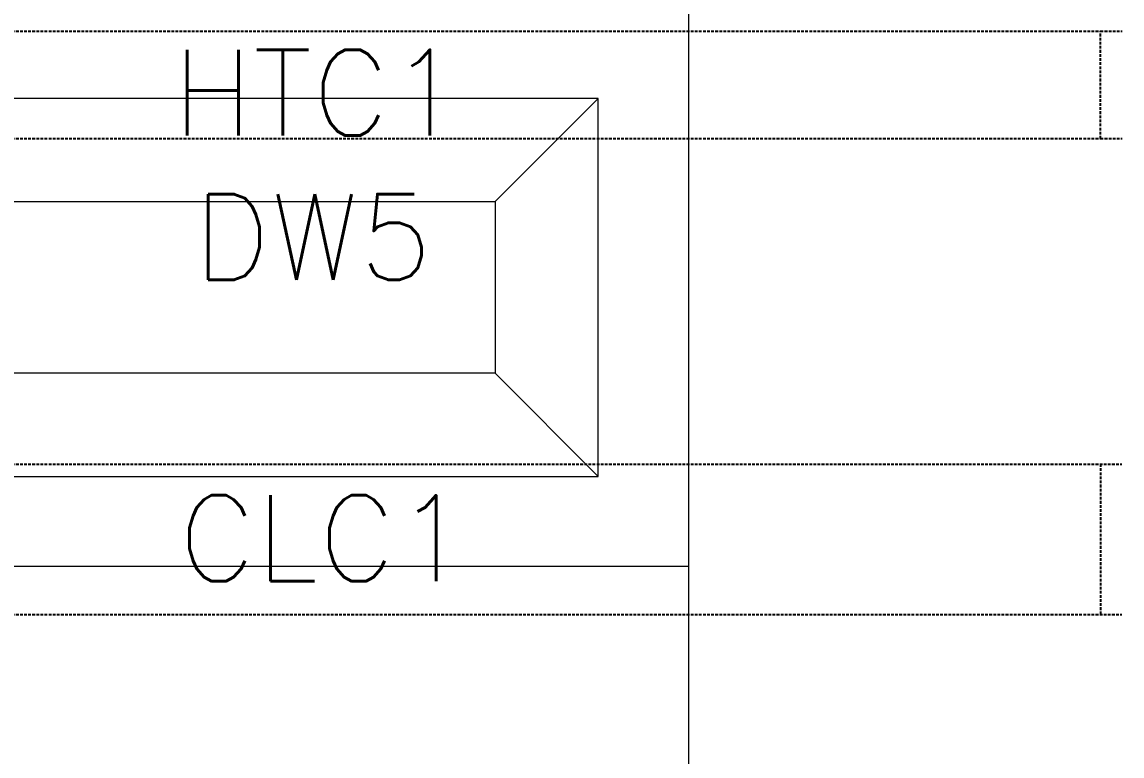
# Model space of a CAD drawing. Extents: x -32000 to 416743, y -254124 to 144214.
# Drawn here: x 13448 to 16010, y 48509 to 50218 of the extents above; entities that cross this region are included whole.
import ezdxf

# ---------------------------------------------------------------- set-up
doc = ezdxf.new("R2010")
doc.units = 0
doc.header["$LTSCALE"] = 10
doc.linetypes.add('XFM1Q40$0$HIDDEN', pattern=[9.525, 6.35, -3.175])
for name, color, linetype in [('XFM1Q40$0$03', 4, 'Continuous'), ('XFM1Q40$0$HTC', 1, 'Continuous'), ('XFM7P40ICA$0$H12PL4$0$L40_19_MEJI', 252, 'Continuous'), ('XFM7P40ICA$0$H12PL4$0$L40_19_SUGATA3', 252, 'Continuous'), ('XFM7P40ICA$0$H12PL4$0$L40_19_設備基礎', 252, 'Continuous')]:
    doc.layers.add(name, color=color, linetype=linetype)
doc.styles.add('XFM1Q40$0$LSP', font='SIMPLEX.shx', dxfattribs={"bigfont": 'chineset.shx'})

# ---------------------------------------------------------------- blocks, each defined once
blk = doc.blocks.new('XFM1Q40$0$A$Cac22a11c')
at = {"layer": 'XFM1Q40$0$03', "color": 252, "linetype": 'XFM1Q40$0$HIDDEN', "ltscale": 0.1}
for p, q in [((285410, 184056), (289110, 184056)), ((289060, 184056), (289060, 183706)), ((285410, 183706), (289110, 183706))]:
    blk.add_line(p, q, dxfattribs=at)
at = {"layer": 'XFM1Q40$0$HTC', "color": 252, "linetype": 'XFM1Q40$0$HIDDEN', "ltscale": 0.1}
for p, q in [((285410, 185064.4), (289060, 185064.4)), ((289060, 184814.4), (289060, 185064.4)), ((289060, 185064.4), (289110, 185064.4)), ((285410, 184814.4), (289060, 184814.4)), ((289060, 184814.4), (289110, 184814.4))]:
    blk.add_line(p, q, dxfattribs=at)
at = {"color": 252, "linetype": 'XFM1Q40$0$HIDDEN', "ltscale": 0.1, "style": 'XFM1Q40$0$LSP'}
for s, p in [('HTC1', (286898.1, 184821.4)), ('DW5', (286947.1, 184485.1)), ('CLC1', (286912.4, 183783.6))]:
    blk.add_text(s, height=200, dxfattribs=at).set_placement(p)
blk = doc.blocks.new('XFM1Q40')
blk.add_blockref('XFM1Q40$0$A$Cac22a11c', (-273100, -134867.6))
blk = doc.blocks.new('XFM7P40ICA$0$H12PL4')
at = {"layer": 'XFM7P40ICA$0$H12PL4$0$L40_19_MEJI', "lineweight": 0}
for p, q in [((15000, 82050), (15000, 45390)), ((15000, 48950), (10400, 48950))]:
    blk.add_line(p, q, dxfattribs=at)
at = {"layer": 'XFM7P40ICA$0$H12PL4$0$L40_19_SUGATA3', "lineweight": 0}
for p, q in [((14550, 49800), (14790, 50040)), ((14550, 49400), (14790, 49160))]:
    blk.add_line(p, q, dxfattribs=at)
at = {"layer": 'XFM7P40ICA$0$H12PL4$0$L40_19_設備基礎', "lineweight": 0, "flags": 128}
for points in [[(14790, 49160), (14790, 50040), (10610, 50040), (10610, 49160)], [(10850, 49400), (10850, 49800), (14550, 49800), (14550, 49400)]]:
    blk.add_lwpolyline(points, close=True, dxfattribs=at)
blk = doc.blocks.new('XFM7P40ICA')
blk.add_blockref('XFM7P40ICA$0$H12PL4', (0, 0))

msp = doc.modelspace()

# ---------------------------------------------------------------- block references
for name in ['XFM7P40ICA', 'XFM1Q40']:
    msp.add_blockref(name, (0, 0))

doc.saveas('drawing.dxf')
